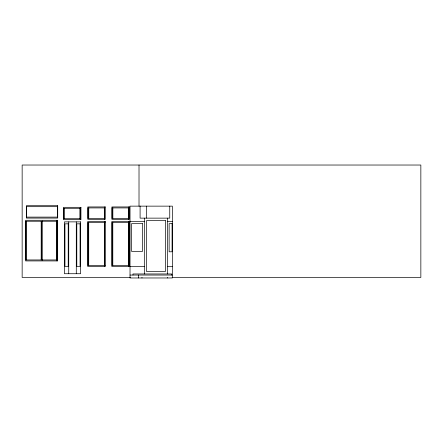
<?xml version="1.0" encoding="UTF-8"?>
<svg xmlns="http://www.w3.org/2000/svg" width="443" height="443" viewBox="0 0 443 443"><rect width="100%" height="100%" fill="white"/><g stroke="black" fill="none" stroke-linecap="round" stroke-linejoin="round"><path stroke-width="0.66" d="M172.366 275.053L172.366 206.139L130.026 206.139L130.026 277.971L172.366 277.971L172.366 275.053L130.026 275.053M128.437 207.922L112.145 207.922L112.145 218.349L128.437 218.349M80.681 208.293L63.709 208.293L63.709 218.72L80.681 218.72M41.221 221.24L25.866 221.24L25.866 259.952L41.221 259.952M56.732 221.24L41.564 221.24L41.564 259.952L56.732 259.952M130.026 221.511L144.324 221.511M167.615 221.511L172.366 221.511M105.107 222.486L88.007 222.486L88.007 265.501L105.107 265.501M128.52 222.486L112.101 222.486L112.101 265.501L128.52 265.501M130.026 266.614L144.324 266.614M167.615 266.68L172.366 266.68M130.646 277.445L22.15 277.445L22.15 165.029L420.85 165.029L420.85 277.445L172.106 277.445M171.707 275.053L171.707 273.957L132.966 273.957L132.966 275.053M169.752 206.139L169.752 218.133L140.093 218.133L140.093 206.139M167.615 218.133L167.615 273.957M167.615 277.445L167.615 277.971M146.467 206.139L146.467 218.133M144.324 218.133L144.324 273.957M141.976 277.445L141.976 277.971M139.013 165.029L139.013 206.139M138.377 275.053L138.377 277.971M129.201 222.486L129.201 265.501M128.752 221.511L128.752 266.476M128.664 206.947L128.664 219.324M128.498 222.486L128.498 265.501M128.409 207.922L128.409 218.349M112.849 207.922L112.849 218.349M112.804 222.486L112.804 265.501M104.659 221.511L104.659 266.476M104.57 206.947L104.57 219.324M104.404 222.486L104.404 265.501M88.755 207.922L88.755 218.349M88.711 222.486L88.711 265.501M80.233 207.318L80.233 219.689M79.978 208.293L79.978 218.72M76.285 221.877L76.285 273.724M68.731 221.877L68.731 273.724M64.418 208.293L64.418 218.72M57.424 221.24L57.424 259.952M56.975 220.271L56.975 260.927M56.721 221.24L56.721 259.952M42.273 220.957L42.273 260.235M41.182 221.24L41.182 259.952M26.569 221.24L26.569 259.952M57.706 205.707L26.358 205.707L26.358 218.078L57.706 218.078L57.706 205.707M57.452 206.682L26.613 206.682L26.613 217.109L57.452 217.109L57.452 206.682M105.273 206.947L87.797 206.947L87.797 219.324L105.273 219.324L105.273 206.947M129.367 206.947L111.891 206.947L111.891 219.324L129.367 219.324L129.367 206.947M80.936 207.318L63.454 207.318L63.454 219.689L80.936 219.689L80.936 207.318M104.343 207.922L88.046 207.922L88.046 218.349L104.343 218.349L104.315 207.922M57.679 220.271L25.611 220.271L25.611 260.927L57.679 260.927L57.679 220.271M165.394 220.564L146.539 220.564L146.539 271.526L165.394 271.526L165.394 220.564M105.362 221.511L87.753 221.511L87.753 266.476L105.362 266.476L105.362 221.511M129.456 221.511L111.846 221.511L111.846 266.476L129.456 266.476L129.456 221.511M80.582 221.877L64.44 221.877L64.44 273.724L80.582 273.724L80.582 221.877M142.452 223.582L131.632 223.582L131.632 251.458L142.452 251.458L142.452 223.582M172.067 223.637L169.137 223.637L169.137 251.796L172.067 251.796L172.067 223.637M68.222 223.826L64.949 223.826L64.949 266.459L68.222 266.459L68.222 223.826M80.072 223.826L76.794 223.826L76.794 266.459L80.072 266.459L80.072 223.826"/></g></svg>
